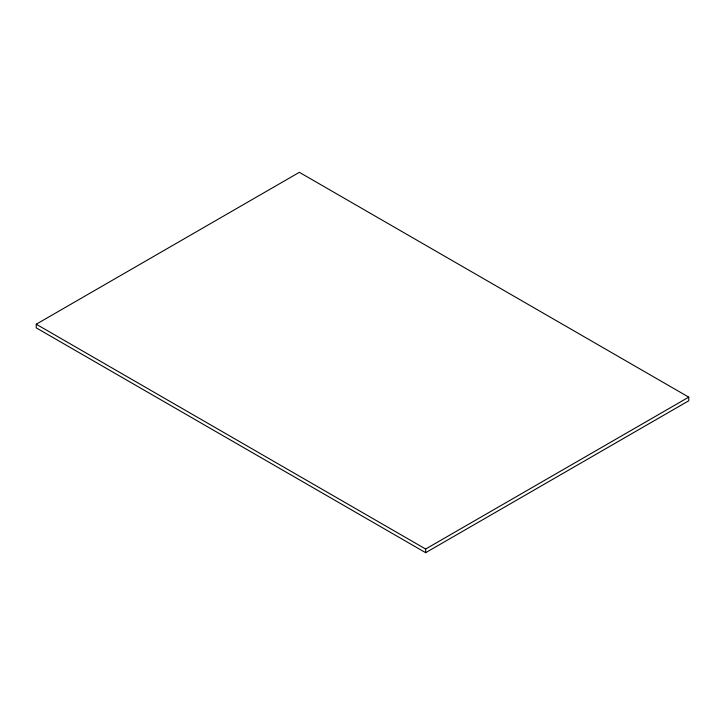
<?xml version="1.0" encoding="UTF-8"?>
<svg xmlns="http://www.w3.org/2000/svg" width="725" height="725" viewBox="0 0 725 725"><rect width="100%" height="100%" fill="white"/><g stroke="black" fill="none" stroke-linecap="round" stroke-linejoin="round"><path stroke-width="1.09" d="M36.25 324.22L299.353 172.314L688.75 397.137L688.75 400.78L425.647 552.686L36.25 327.863L36.25 324.22L425.647 549.033L688.75 397.137M425.647 549.033L425.647 552.686"/></g></svg>
